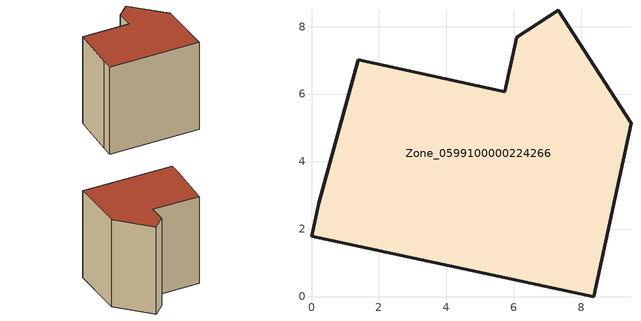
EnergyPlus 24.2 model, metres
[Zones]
Zone_0599100000224266
 floor ground (C_G): 5.73,6.07 6.08,7.68 7.32,8.48 9.47,5.14 8.37,0 0,1.79 0.21,2.77 1.38,7.01 z0
 wall outside (C_F): 8.37,0 9.47,5.14 7.32,8.48 6.08,7.68 5.73,6.07 1.38,7.01 0.21,2.77 0,1.79 8.37,0 z0:8.64
 roof outside (C_R): 1.38,7.01 0.21,2.77 0,1.79 8.37,0 9.47,5.14 7.32,8.48 6.08,7.68 5.73,6.07 z8.64
[BUILDING]
Pand.0599100000224266: North Axis=0; Terrain=City; Loads Convergence Tolerance Value=0.04; Temperature Convergence Tolerance Value=0.4; Solar Distribution=FullExterior; Maximum Number of Warmup Days=25; Minimum Number of Warmup Days=1
[Site:Location]
Rotterdam.The.Hague.AP_ZH_NLD Design_Conditions: Latitude=51.96; Longitude=4.45; Time Zone=1; Elevation=-4.5
[SITE:GROUNDTEMPERATURE:BUILDINGSURFACE]
18, 18, 18, 18, 18, 18, 18, 18, 18, 18, 18, 18
[MATERIAL] Thermal Absorptance=0.9; Solar Absorptance=0.7; Visible Absorptance=0.7
Name | Roughness | Thickness | Conductivity | Density | Specific Heat
G.TC.1975-1991 | MediumSmooth | 0.15 | 0.288461 | 540 | 1210
F.TC.1975-1991 | Rough | 0.3 | 0.230769 | 1920 | 840
R.TC.1975-1991 | MediumRough | 0.2 | 0.153846 | 1500 | 1000
[CONSTRUCTION]
C_G: G.TC.1975-1991
C_F: F.TC.1975-1991
C_R: R.TC.1975-1991
[ZONE]
Zone_0599100000224266: Type=1; Multiplier=1; Ceiling Height=Autocalculate; Volume=Autocalculate; Floor Area=autocalculate; Part of Total Floor Area=Yes
[ZONEINFILTRATION:DESIGNFLOWRATE]
Infil_Zone_0599100000224266: Zone or ZoneList or Space or SpaceList=Zone_0599100000224266; Schedule=AlwaysOn; Design Flow Rate Calculation Method=Flow/Area; Flow Rate per Floor Area=0.003; Constant Term Coefficient=1; Temperature Term Coefficient=0; Velocity Term Coefficient=0; Velocity Squared Term Coefficient=0
[HVACTEMPLATE:ZONE:IDEALLOADSAIRSYSTEM]
Zone_0599100000224266: Maximum Heating Supply Air Temperature=50; Minimum Cooling Supply Air Temperature=13; Maximum Heating Supply Air Humidity Ratio=0.0156; Minimum Cooling Supply Air Humidity Ratio=0.0077; Heating Limit=NoLimit; Cooling Limit=NoLimit; Dehumidification Control Type=ConstantSensibleHeatRatio; Cooling Sensible Heat Ratio=0.7; Dehumidification Setpoint=60; Humidification Control Type=None; Humidification Setpoint=30; Outdoor Air Method=None; Outdoor Air Flow Rate per Person=0.00944; Outdoor Air Flow Rate per Zone Floor Area=0; Outdoor Air Flow Rate per Zone=0; Demand Controlled Ventilation Type=None; Outdoor Air Economizer Type=NoEconomizer; Heat Recovery Type=None; Sensible Heat Recovery Effectiveness=0.7; Latent Heat Recovery Effectiveness=0.65
[ZONECONTROL:THERMOSTAT]
ThermostatControl_Zone_0599100000224266: Zone or ZoneList=Zone_0599100000224266; Control Type Schedule=DualSetpointControlType; Control 1=Thermostat_Zone_0599100000224266; Temperature Difference Between Cutout And Setpoint=0
[THERMOSTATSETPOINT:DUALSETPOINT]
Thermostat_Zone_0599100000224266: Heating Setpoint Temperature Schedule=HeatingSetpoint_Zone_0599100000224266; Cooling Setpoint Temperature Schedule=CoolingSetpoint_Zone_0599100000224266
[SCHEDULE:COMPACT]
HeatingSetpoint_Zone_0599100000224266: Through: 12/31, For: AllDays, Until: 24:00, 21
CoolingSetpoint_Zone_0599100000224266: Through: 12/31, For: AllDays, Until: 24:00, 24
DualSetpointControlType: Through: 12/31, For: AllDays, Until: 24:00, 4
AlwaysOn: Through: 12/31, For: AllDays, Until: 24:00, 1
